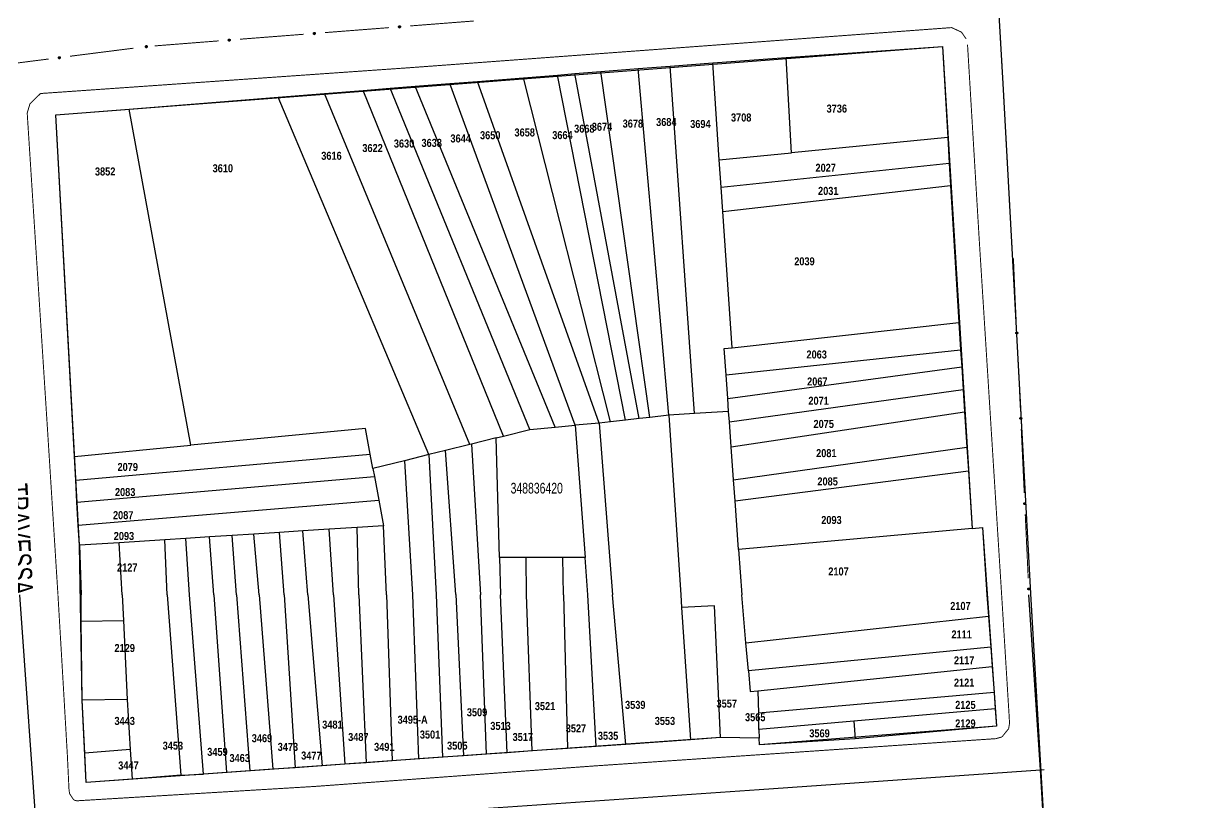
# Model space of a CAD drawing. Extents: x 201676 to 203188, y 4837754 to 4839005.
# Drawn here: x 202963.7 to 203183.5, y 4838706.8 to 4838852.8 of the extents above; entities that cross this region are included whole.
import ezdxf
from ezdxf.enums import TextEntityAlignment as Align

# ---------------------------------------------------------------- set-up
doc = ezdxf.new("R2010")
doc.units = 0
doc.header["$LTSCALE"] = 1.5
doc.header["$MEASUREMENT"] = 0
for name, color, linetype in [('CD-MALHA-LOTES', 40, 'CONTINUOUS'), ('CD_TXT_QUADRA', 7, 'CONTINUOUS'), ('LM-LIM-SETOR-FISCAL', 7, 'CONTINUOUS'), ('RU-QUADRAS', 210, 'CONTINUOUS'), ('SV-EIXO-RUA-PAV', 20, 'CONTINUOUS'), ('SV-RUA-PAVIM-S-GUIA-C-GUIA', 7, 'CONTINUOUS'), ('SV-TXT-RUA-PAV-S-GUIA-C-GUIA', 7, 'CONTINUOUS'), ('Th_NmrPort', 7, 'CONTINUOUS')]:
    doc.layers.add(name, color=color, linetype=linetype)
doc.styles.add('ARIAL', font='ARIAL.TTF')
doc.styles.get("Standard").update_dxf_attribs({"font": 'swisscbo.ttf'})
doc.linetypes.add('Limite', pattern='A,20,-3,[130,ltypeshp.shx,S=6.35,R=0,X=0,Y=0],-3,20', length=46)

msp = doc.modelspace()

# ---------------------------------------------------------------- linework, layer by layer
at = {"layer": 'CD-MALHA-LOTES', "linetype": 'Continuous'}
for p, q in [((202974.55, 4838740.78), (202974.53, 4838745.75)), ((202982.2, 4838745.74), (202982.45, 4838740.92)), ((202990.67, 4838745.73), (202993.18, 4838711.94)), ((202997.45, 4838712.14), (202994.86, 4838745.74)), ((202999.41, 4838745.73), (203001.75, 4838712.45)), ((203003.66, 4838745.74), (203006.14, 4838712.76)), ((203007.89, 4838745.74), (203010.44, 4838713.06)), ((203012.58, 4838745.74), (203014.61, 4838713.36)), ((203017, 4838745.73), (203019.7, 4838713.72)), ((203021.8, 4838745.74), (203023.93, 4838714.01)), ((203026.53, 4838745.73), (203027.95, 4838714.3)), ((203031.71, 4838745.73), (203032.79, 4838714.64)), ((203036.58, 4838745.74), (203037.71, 4838714.99)), ((203041.03, 4838745.74), (203042.2, 4838715.31)), ((203044.72, 4838745.78), (203046.14, 4838715.58)), ((203050.49, 4838715.89), (203049.35, 4838745.74)), ((203054.33, 4838716.16), (203053.1, 4838745.73)), ((203058.99, 4838716.49), (203057.93, 4838745.73)), ((203064.91, 4838745.74), (203065.61, 4838716.96)), ((203071.01, 4838717.35), (203069.46, 4838745.74)), ((203076.55, 4838717.73), (203074.04, 4838745.74)), ((203086.85, 4838745.74), (203087.01, 4838743.34)), ((203099.06, 4838736.78), (203098.27, 4838745.73)), ((203144.18, 4838745.75), (203144.48, 4838741.72)), ((203093.19, 4838743.68), (203087.01, 4838743.34)), ((203087.01, 4838743.34), (203088.65, 4838718.59)), ((203094.3, 4838718.99), (203093.19, 4838743.68)), ((202974.55, 4838740.78), (202982.45, 4838740.92)), ((202974.72, 4838726.01), (202974.55, 4838740.78)), ((202982.45, 4838740.92), (202983.15, 4838726.13)), ((203099.06, 4838736.78), (203144.48, 4838741.72)), ((203144.48, 4838741.72), (203144.91, 4838735.94)), ((203099.52, 4838731.5), (203099.06, 4838736.78)), ((203144.91, 4838735.94), (203099.52, 4838731.5)), ((203144.91, 4838735.94), (203145.17, 4838732.31)), ((203099.52, 4838731.5), (203099.85, 4838727.64)), ((203101.26, 4838727.78), (203145.17, 4838732.31)), ((203145.17, 4838732.31), (203145.53, 4838727.46)), ((203099.85, 4838727.64), (203101.26, 4838727.78)), ((203101.26, 4838727.78), (203101.39, 4838723.59)), ((203145.53, 4838727.46), (203101.39, 4838723.59)), ((203145.53, 4838727.46), (203145.76, 4838724.4)), ((202983.15, 4838726.13), (202974.72, 4838726.01)), ((202975.23, 4838716.11), (202974.72, 4838726.01)), ((202983.15, 4838726.13), (202983.73, 4838716.8)), ((203101.49, 4838720.54), (203101.39, 4838723.59)), ((203145.76, 4838724.4), (203119.3, 4838722.07)), ((203145.76, 4838724.4), (203146, 4838721.11)), ((203119.3, 4838722.07), (203101.49, 4838720.54)), ((203101.49, 4838720.54), (203101.56, 4838718.9)), ((203119.3, 4838722.07), (203119.54, 4838718.75)), ((203146, 4838721.11), (203119.54, 4838718.75)), ((203088.65, 4838718.59), (203076.55, 4838717.73)), ((203094.3, 4838718.99), (203088.65, 4838718.59)), ((203101.56, 4838718.9), (203094.3, 4838718.99)), ((203101.59, 4838717.65), (203101.56, 4838718.9)), ((203119.54, 4838718.75), (203101.59, 4838717.65)), ((202983.73, 4838716.8), (202975.23, 4838716.11)), ((202975.49, 4838710.59), (202975.23, 4838716.11)), ((202983.73, 4838716.8), (202984.07, 4838711.2)), ((203050.49, 4838715.89), (203046.14, 4838715.58)), ((203054.33, 4838716.16), (203050.49, 4838715.89)), ((203058.99, 4838716.49), (203054.33, 4838716.16)), ((203065.61, 4838716.96), (203058.99, 4838716.49)), ((203071.01, 4838717.35), (203065.61, 4838716.96)), ((203076.55, 4838717.73), (203071.01, 4838717.35)), ((203019.7, 4838713.72), (203014.61, 4838713.36)), ((203023.93, 4838714.01), (203019.7, 4838713.72)), ((203027.95, 4838714.3), (203023.93, 4838714.01)), ((203032.79, 4838714.64), (203027.95, 4838714.3)), ((203037.71, 4838714.99), (203032.79, 4838714.64)), ((203042.2, 4838715.31), (203037.71, 4838714.99)), ((203046.14, 4838715.58), (203042.2, 4838715.31)), ((202993.18, 4838711.94), (202984.07, 4838711.2)), ((202993.18, 4838711.94), (202997.45, 4838712.14)), ((203001.75, 4838712.45), (202997.45, 4838712.14)), ((203006.14, 4838712.76), (203001.75, 4838712.45)), ((203010.44, 4838713.06), (203006.14, 4838712.76)), ((203014.61, 4838713.36), (203010.44, 4838713.06)), ((202984.07, 4838711.2), (202975.49, 4838710.59))]:
    msp.add_line(p, q, dxfattribs=at)
at = {"layer": 'CD-MALHA-LOTES', "linetype": 'Continuous', "flags": 128}
for points in [[(203106.62, 4838846.39), (203135.86, 4838848.45)], [(203135.86, 4838848.45), (203136.88, 4838831.41)], [(203092.83, 4838845.41), (203106.62, 4838846.39)], [(203107.62, 4838828.53), (203106.62, 4838846.39)], [(203063.75, 4838843.1), (203066.99, 4838843.36)], [(203066.99, 4838843.36), (203071.88, 4838843.75)], [(203079.06, 4838778.75), (203066.99, 4838843.36)], [(203071.88, 4838843.75), (203078.86, 4838844.3)], [(203081.06, 4838778.97), (203071.88, 4838843.75)], [(203078.86, 4838844.3), (203084.86, 4838844.78)], [(203084.64, 4838779.37), (203078.86, 4838844.3)], [(203084.86, 4838844.78), (203092.83, 4838845.41)], [(203089.44, 4838779.68), (203084.86, 4838844.78)], [(203094.07, 4838827.19), (203092.83, 4838845.41)], [(203037.11, 4838840.99), (203043.6, 4838841.51)], [(203043.6, 4838841.51), (203048.8, 4838841.92)], [(203067.06, 4838777.49), (203043.6, 4838841.51)], [(203048.8, 4838841.92), (203057.39, 4838842.6)], [(203071.6, 4838777.92), (203048.8, 4838841.92)], [(203057.39, 4838842.6), (203063.75, 4838843.1)], [(203073.7, 4838778.15), (203057.39, 4838842.6)], [(203076.48, 4838778.46), (203063.75, 4838843.1)], [(202983.51, 4838836.74), (203011.42, 4838838.95)], [(203011.42, 4838838.95), (203020.09, 4838839.64)], [(203039.69, 4838772), (203011.42, 4838838.95)], [(203020.09, 4838839.64), (203027.37, 4838840.22)], [(203047.33, 4838773.9), (203020.09, 4838839.64)], [(203027.37, 4838840.22), (203032.4, 4838840.62)], [(203053.64, 4838775.46), (203027.37, 4838840.22)], [(203032.4, 4838840.62), (203037.11, 4838840.99)], [(203058.6, 4838776.69), (203032.4, 4838840.62)], [(203063.31, 4838777.13), (203037.11, 4838840.99)], [(202969.78, 4838835.64), (202983.51, 4838836.74)], [(202995.06, 4838773.76), (202983.51, 4838836.74)], [(202973.28, 4838771.65), (202969.78, 4838835.64)], [(203136.88, 4838831.41), (203107.62, 4838828.53)], [(203136.88, 4838831.41), (203137.16, 4838826.58)], [(203094.07, 4838827.19), (203107.62, 4838828.53)], [(203094.42, 4838822.13), (203094.07, 4838827.19)], [(203094.42, 4838822.13), (203137.16, 4838826.58)], [(203137.16, 4838826.58), (203137.41, 4838822.42)], [(203094.73, 4838817.54), (203094.42, 4838822.13)], [(203094.73, 4838817.54), (203137.41, 4838822.42)], [(203137.41, 4838822.42), (203138.94, 4838796.73)], [(203096.47, 4838792.02), (203094.73, 4838817.54)], [(203096.47, 4838792.02), (203138.94, 4838796.73)], [(203138.94, 4838796.73), (203139.27, 4838791.65)], [(203094.98, 4838791.85), (203096.47, 4838792.02)], [(203095.33, 4838786.96), (203094.98, 4838791.85)], [(203095.33, 4838786.96), (203139.27, 4838791.65)], [(203139.27, 4838791.65), (203139.48, 4838788.43)], [(203095.65, 4838782.51), (203139.48, 4838788.43)], [(203139.48, 4838788.43), (203139.75, 4838784.18)], [(203095.65, 4838782.51), (203095.33, 4838786.96)], [(203095.96, 4838778.16), (203139.75, 4838784.18)], [(203139.75, 4838784.18), (203140.02, 4838780.03)], [(203095.82, 4838780.08), (203095.65, 4838782.51)], [(203089.44, 4838779.68), (203084.64, 4838779.37)], [(203095.82, 4838780.08), (203089.44, 4838779.68)], [(203095.96, 4838778.16), (203095.82, 4838780.08)], [(203096.3, 4838773.48), (203140.02, 4838780.03)], [(203140.02, 4838780.03), (203140.45, 4838773.39)], [(203063.31, 4838777.13), (203067.06, 4838777.49)], [(203071.6, 4838777.92), (203067.06, 4838777.49)], [(203067.06, 4838777.49), (203068.93, 4838752.73)], [(203073.7, 4838778.15), (203071.6, 4838777.92)], [(203071.6, 4838777.92), (203074.04, 4838745.74)], [(203076.48, 4838778.46), (203073.7, 4838778.15)], [(203079.06, 4838778.75), (203076.48, 4838778.46)], [(203081.06, 4838778.97), (203079.06, 4838778.75)], [(203084.64, 4838779.37), (203081.06, 4838778.97)], [(203084.64, 4838779.37), (203086.85, 4838745.74)], [(203096.3, 4838773.48), (203095.96, 4838778.16)], [(203027.79, 4838776.92), (202995.06, 4838773.76)], [(203028.69, 4838772.06), (203027.79, 4838776.92)], [(203052.3, 4838775.13), (203047.68, 4838773.98)], [(203052.3, 4838775.13), (203053.64, 4838775.46)], [(203052.91, 4838752.73), (203052.3, 4838775.13)], [(203053.64, 4838775.46), (203058.6, 4838776.69)], [(203058.6, 4838776.69), (203063.31, 4838777.13)], [(202973.28, 4838771.65), (202995.06, 4838773.76)], [(203047.33, 4838773.9), (203042.76, 4838772.76)], [(203047.68, 4838773.98), (203047.33, 4838773.9)], [(203047.68, 4838773.98), (203049.35, 4838745.74)], [(203096.74, 4838767.25), (203096.3, 4838773.48)], [(203096.74, 4838767.25), (203140.45, 4838773.39)], [(203140.45, 4838773.39), (203140.73, 4838768.94)], [(202973.53, 4838767.22), (202973.28, 4838771.65)], [(202973.53, 4838767.22), (203028.69, 4838772.06)], [(203029.19, 4838769.4), (203028.69, 4838772.06)], [(203035.08, 4838770.86), (203029.19, 4838769.4)], [(203039.69, 4838772), (203035.08, 4838770.86)], [(203035.08, 4838770.86), (203036.58, 4838745.74)], [(203042.76, 4838772.76), (203039.69, 4838772)], [(203039.69, 4838772), (203041.03, 4838745.74)], [(203044.72, 4838745.78), (203042.76, 4838772.76)], [(203029.19, 4838769.4), (203029.46, 4838767.93)], [(203097.02, 4838763.33), (203140.73, 4838768.94)], [(203140.73, 4838768.94), (203141.43, 4838758.16)], [(202973.75, 4838763.1), (202973.53, 4838767.22)], [(202973.75, 4838763.1), (203029.46, 4838767.93)], [(203029.46, 4838767.93), (203030.29, 4838763.47)], [(203097.02, 4838763.33), (203096.74, 4838767.25)], [(202973.99, 4838758.77), (202973.75, 4838763.1)], [(202973.99, 4838758.77), (203030.29, 4838763.47)], [(203030.29, 4838763.47), (203031.18, 4838758.68)], [(203097.68, 4838754.22), (203097.02, 4838763.33)], [(202974.2, 4838755.02), (202973.99, 4838758.77)], [(203016.04, 4838757.71), (203011.71, 4838757.43)], [(203020.99, 4838758.03), (203016.04, 4838757.71)], [(203017, 4838745.73), (203016.04, 4838757.71)], [(203026.24, 4838758.36), (203020.99, 4838758.03)], [(203021.8, 4838745.74), (203020.99, 4838758.03)], [(203031.18, 4838758.68), (203026.24, 4838758.36)], [(203026.53, 4838745.73), (203026.24, 4838758.36)], [(203031.71, 4838745.73), (203031.18, 4838758.68)], [(203141.43, 4838758.16), (203097.68, 4838754.22)], [(203141.43, 4838758.16), (203143.38, 4838758.36)], [(203143.38, 4838758.36), (203144.18, 4838745.75)], [(202981.66, 4838755.5), (202974.2, 4838755.02)], [(202990.19, 4838756.04), (202981.66, 4838755.5)], [(202982.2, 4838745.74), (202981.66, 4838755.5)], [(202994.15, 4838756.3), (202990.19, 4838756.04)], [(202990.67, 4838745.73), (202990.19, 4838756.04)], [(202998.6, 4838756.59), (202994.15, 4838756.3)], [(202994.86, 4838745.74), (202994.15, 4838756.3)], [(203002.83, 4838756.86), (202998.6, 4838756.59)], [(202999.41, 4838745.73), (202998.6, 4838756.59)], [(203006.87, 4838757.12), (203002.83, 4838756.86)], [(203003.66, 4838745.74), (203002.83, 4838756.86)], [(203011.71, 4838757.43), (203006.87, 4838757.12)], [(203007.89, 4838745.74), (203006.87, 4838757.12)], [(203012.58, 4838745.74), (203011.71, 4838757.43)], [(202974.2, 4838755.02), (202974.53, 4838745.75)], [(203097.68, 4838754.22), (203098.27, 4838745.73)], [(203057.89, 4838752.73), (203052.91, 4838752.73)], [(203052.91, 4838752.73), (203053.1, 4838745.73)], [(203057.93, 4838745.73), (203057.89, 4838752.73)], [(203064.75, 4838752.73), (203057.89, 4838752.73)], [(203064.91, 4838745.74), (203064.75, 4838752.73)], [(203068.93, 4838752.73), (203064.75, 4838752.73)], [(203069.46, 4838745.74), (203068.93, 4838752.73)]]:
    msp.add_lwpolyline(points, dxfattribs=at)
at = {"layer": 'LM-LIM-SETOR-FISCAL', "linetype": 'Limite', "ltscale": 0.1}
msp.add_lwpolyline([(203183.34, 4838302.84, 0.25, 0.25, 0), (203180.94, 4838327.88, 0.25, 0.25, 0), (203179.01, 4838373.61, 0.25, 0.25, 0), (203177.69, 4838393.34, 0.25, 0.25, 0), (203167.5, 4838509.94, 0.25, 0.25, 0), (203160.24, 4838615.27, 0.25, 0.25, 0), (203158.31, 4838638.38, 0.25, 0.25, 0), (203156.83, 4838669.62, 0.25, 0.25, 0), (203152.43, 4838745.37, 0.25, 0.25, 0), (203149.12, 4838806.64, 0.25, 0.25, 0), (203147.22, 4838841.4, 0.25, 0.25, 0), (203146.26, 4838857.95, 0.25, 0.25, 0), (203141.75, 4838939.59, 0.25, 0.25, 0), (203141.45, 4838947.8, 0.25, 0.25, 0), (203138.51, 4839004.69, 0.25, 0.25, 0), (203068.23, 4839000.34, 0.25, 0.25, 0), (203012.77, 4838996.88, 0.25, 0.25, 0), (202985.23, 4838994.8, 0.25, 0.25, 0), (202948.48, 4838991.33, 0.25, 0.25, 0), (202848.68, 4838990.25, 0.25, 0.25, 0), (202769, 4838988.92, 0.25, 0.25, 0), (202703.79, 4838990.29, 0.25, 0.25, 0), (202671.56, 4838990.98, 0.25, 0.25, 0), (202579.77, 4838990.52, 0.25, 0.25, 0)], format="xyseb", dxfattribs=at)
at = {"layer": 'RU-QUADRAS', "color": 6, "linetype": 'Continuous'}
msp.add_lwpolyline([(202969.78, 4838835.64), (203135.86, 4838848.45), (203141.43, 4838758.16), (203143.38, 4838758.36), (203146, 4838721.11), (203101.59, 4838717.65), (203101.56, 4838718.9), (203094.3, 4838718.99), (202975.49, 4838710.59), (202974.72, 4838726.01), (202974.2, 4838755.02)], close=True, dxfattribs=at)
at = {"layer": 'SV-EIXO-RUA-PAV', "const_width": 0.18}
for points in [[(203020.22, 4838851.05), (203032.18, 4838851.98)], [(203036.17, 4838852.3), (203048.14, 4838853.23)], [(203004.27, 4838849.81), (203016.23, 4838850.74)], [(202972.44, 4838846.62), (202984.34, 4838848.13)], [(202988.32, 4838848.56), (203000.28, 4838849.5)], [(202956.6, 4838844.6), (202968.47, 4838846.11)], [(203149.17, 4838808.77), (203149.47, 4838801.77)], [(203149.47, 4838801.77), (203149.48, 4838801.53)], [(203149.48, 4838801.53), (203149.7, 4838796.78)], [(203149.89, 4838792.78), (203150.45, 4838780.8)], [(203150.63, 4838776.8), (203151.19, 4838764.81)], [(203151.38, 4838760.82), (203151.94, 4838748.83)]]:
    msp.add_lwpolyline(points, dxfattribs=at)
at = {"layer": 'SV-EIXO-RUA-PAV'}
for points in [[(203034.03, 4838852.24), (203034.06, 4838852.28), (203034.09, 4838852.3), (203034.13, 4838852.32), (203034.16, 4838852.32), (203034.2, 4838852.32), (203034.23, 4838852.31), (203034.27, 4838852.29), (203034.31, 4838852.26), (203034.33, 4838852.23), (203034.35, 4838852.19), (203034.35, 4838852.16), (203034.35, 4838852.12), (203034.34, 4838852.09), (203034.32, 4838852.05), (203034.29, 4838852.01), (203034.26, 4838851.99), (203034.22, 4838851.97), (203034.19, 4838851.97), (203034.15, 4838851.97), (203034.12, 4838851.98), (203034.08, 4838851.99), (203034.04, 4838852.03), (203034.02, 4838852.06), (203034.01, 4838852.09), (203034, 4838852.13), (203034, 4838852.17), (203034.01, 4838852.2), (203034.03, 4838852.24)], [(203002.12, 4838849.75), (203002.16, 4838849.79), (203002.19, 4838849.81), (203002.22, 4838849.83), (203002.26, 4838849.83), (203002.29, 4838849.83), (203002.33, 4838849.82), (203002.37, 4838849.8), (203002.4, 4838849.77), (203002.43, 4838849.74), (203002.44, 4838849.7), (203002.45, 4838849.67), (203002.45, 4838849.63), (203002.44, 4838849.6), (203002.42, 4838849.56), (203002.39, 4838849.52), (203002.36, 4838849.5), (203002.32, 4838849.48), (203002.29, 4838849.48), (203002.25, 4838849.48), (203002.21, 4838849.49), (203002.18, 4838849.51), (203002.14, 4838849.54), (203002.11, 4838849.57), (203002.1, 4838849.61), (203002.1, 4838849.64), (203002.1, 4838849.68), (203002.1, 4838849.71), (203002.12, 4838849.75)], [(203018.08, 4838850.99), (203018.11, 4838851.03), (203018.14, 4838851.06), (203018.18, 4838851.07), (203018.21, 4838851.08), (203018.25, 4838851.07), (203018.28, 4838851.07), (203018.32, 4838851.05), (203018.36, 4838851.02), (203018.38, 4838850.98), (203018.4, 4838850.95), (203018.4, 4838850.91), (203018.4, 4838850.88), (203018.39, 4838850.84), (203018.37, 4838850.8), (203018.34, 4838850.77), (203018.31, 4838850.74), (203018.27, 4838850.73), (203018.24, 4838850.72), (203018.2, 4838850.72), (203018.17, 4838850.73), (203018.13, 4838850.75), (203018.09, 4838850.78), (203018.07, 4838850.82), (203018.05, 4838850.85), (203018.05, 4838850.89), (203018.05, 4838850.92), (203018.06, 4838850.96), (203018.08, 4838850.99)], [(202986.6, 4838848.54), (202986.63, 4838848.58), (202986.66, 4838848.6), (202986.7, 4838848.62), (202986.73, 4838848.62), (202986.77, 4838848.62), (202986.8, 4838848.61), (202986.84, 4838848.59), (202986.88, 4838848.56), (202986.9, 4838848.53), (202986.92, 4838848.49), (202986.92, 4838848.46), (202986.92, 4838848.42), (202986.91, 4838848.39), (202986.9, 4838848.35), (202986.86, 4838848.31), (202986.83, 4838848.29), (202986.8, 4838848.27), (202986.76, 4838848.27), (202986.72, 4838848.27), (202986.69, 4838848.28), (202986.65, 4838848.29), (202986.61, 4838848.33), (202986.59, 4838848.36), (202986.58, 4838848.39), (202986.57, 4838848.43), (202986.57, 4838848.46), (202986.58, 4838848.5), (202986.6, 4838848.54)], [(202970.3, 4838846.46), (202970.33, 4838846.49), (202970.36, 4838846.52), (202970.4, 4838846.54), (202970.43, 4838846.54), (202970.46, 4838846.54), (202970.5, 4838846.54), (202970.54, 4838846.52), (202970.58, 4838846.49), (202970.6, 4838846.46), (202970.62, 4838846.42), (202970.63, 4838846.39), (202970.63, 4838846.36), (202970.62, 4838846.32), (202970.6, 4838846.28), (202970.57, 4838846.24), (202970.54, 4838846.21), (202970.51, 4838846.2), (202970.47, 4838846.19), (202970.44, 4838846.19), (202970.4, 4838846.2), (202970.36, 4838846.21), (202970.32, 4838846.24), (202970.3, 4838846.28), (202970.28, 4838846.31), (202970.28, 4838846.35), (202970.28, 4838846.38), (202970.28, 4838846.42), (202970.3, 4838846.46)], [(203149.9, 4838794.93), (203149.93, 4838794.9), (203149.96, 4838794.86), (203149.97, 4838794.83), (203149.97, 4838794.79), (203149.97, 4838794.76), (203149.96, 4838794.72), (203149.95, 4838794.69), (203149.91, 4838794.65), (203149.87, 4838794.63), (203149.84, 4838794.61), (203149.81, 4838794.61), (203149.77, 4838794.61), (203149.73, 4838794.62), (203149.7, 4838794.64), (203149.66, 4838794.67), (203149.64, 4838794.71), (203149.63, 4838794.74), (203149.62, 4838794.78), (203149.62, 4838794.81), (203149.63, 4838794.85), (203149.65, 4838794.88), (203149.69, 4838794.92), (203149.72, 4838794.94), (203149.75, 4838794.96), (203149.79, 4838794.96), (203149.82, 4838794.96), (203149.86, 4838794.95), (203149.9, 4838794.93)], [(203150.64, 4838778.95), (203150.68, 4838778.91), (203150.7, 4838778.88), (203150.72, 4838778.84), (203150.72, 4838778.81), (203150.72, 4838778.77), (203150.71, 4838778.74), (203150.69, 4838778.7), (203150.66, 4838778.67), (203150.62, 4838778.64), (203150.59, 4838778.63), (203150.55, 4838778.62), (203150.52, 4838778.63), (203150.48, 4838778.64), (203150.44, 4838778.66), (203150.41, 4838778.69), (203150.38, 4838778.72), (203150.37, 4838778.76), (203150.37, 4838778.79), (203150.37, 4838778.83), (203150.38, 4838778.86), (203150.4, 4838778.9), (203150.43, 4838778.94), (203150.46, 4838778.96), (203150.5, 4838778.97), (203150.53, 4838778.98), (203150.57, 4838778.98), (203150.61, 4838778.97), (203150.64, 4838778.95)], [(203151.39, 4838762.96), (203151.42, 4838762.93), (203151.45, 4838762.9), (203151.46, 4838762.86), (203151.46, 4838762.83), (203151.46, 4838762.79), (203151.45, 4838762.76), (203151.43, 4838762.72), (203151.4, 4838762.68), (203151.36, 4838762.66), (203151.33, 4838762.65), (203151.3, 4838762.64), (203151.26, 4838762.64), (203151.22, 4838762.65), (203151.19, 4838762.67), (203151.15, 4838762.71), (203151.13, 4838762.74), (203151.12, 4838762.78), (203151.11, 4838762.81), (203151.11, 4838762.85), (203151.12, 4838762.88), (203151.14, 4838762.92), (203151.18, 4838762.95), (203151.21, 4838762.98), (203151.24, 4838762.99), (203151.28, 4838762.99), (203151.31, 4838762.99), (203151.35, 4838762.99), (203151.39, 4838762.96)], [(203152.13, 4838746.98), (203152.17, 4838746.95), (203152.19, 4838746.91), (203152.21, 4838746.88), (203152.21, 4838746.84), (203152.21, 4838746.81), (203152.2, 4838746.77), (203152.18, 4838746.74), (203152.15, 4838746.7), (203152.11, 4838746.68), (203152.08, 4838746.66), (203152.04, 4838746.66), (203152.01, 4838746.66), (203151.97, 4838746.67), (203151.93, 4838746.69), (203151.9, 4838746.72), (203151.87, 4838746.76), (203151.86, 4838746.79), (203151.86, 4838746.83), (203151.86, 4838746.86), (203151.87, 4838746.9), (203151.89, 4838746.94), (203151.92, 4838746.97), (203151.95, 4838747), (203151.99, 4838747.01), (203152.02, 4838747.01), (203152.06, 4838747.01), (203152.1, 4838747), (203152.13, 4838746.98)]]:
    msp.add_lwpolyline(points, close=True, dxfattribs=at)
for points in [[(203034, 4838852.17), (203034.33, 4838852.23)], [(203034, 4838852.15), (203034.33, 4838852.21)], [(203034, 4838852.13), (203034.35, 4838852.19)], [(203034.01, 4838852.2), (203034.31, 4838852.26)], [(203034.01, 4838852.18), (203034.32, 4838852.24)], [(203034.01, 4838852.11), (203034.35, 4838852.17)], [(203034.01, 4838852.09), (203034.35, 4838852.16)], [(203034.02, 4838852.22), (203034.29, 4838852.28)], [(203034.02, 4838852.08), (203034.35, 4838852.14)], [(203034.02, 4838852.06), (203034.35, 4838852.12)], [(203034.03, 4838852.24), (203034.27, 4838852.29)], [(203034.03, 4838852.04), (203034.34, 4838852.1)], [(203034.04, 4838852.26), (203034.24, 4838852.3)], [(203034.04, 4838852.03), (203034.34, 4838852.09)], [(203034.06, 4838852.28), (203034.23, 4838852.31)], [(203034.07, 4838852.01), (203034.33, 4838852.07)], [(203034.08, 4838852.29), (203034.21, 4838852.31)], [(203034.08, 4838851.99), (203034.32, 4838852.05)], [(203034.09, 4838852.3), (203034.2, 4838852.32)], [(203034.1, 4838851.99), (203034.3, 4838852.03)], [(203002.16, 4838849.79), (203002.33, 4838849.82)], [(203002.17, 4838849.8), (203002.3, 4838849.82)], [(203002.19, 4838849.81), (203002.29, 4838849.83)], [(203018.05, 4838850.92), (203018.38, 4838850.98)], [(203018.05, 4838850.9), (203018.38, 4838850.97)], [(203018.05, 4838850.89), (203018.4, 4838850.95)], [(203018.05, 4838850.87), (203018.4, 4838850.93)], [(203018.05, 4838850.85), (203018.4, 4838850.91)], [(203018.06, 4838850.96), (203018.36, 4838851.02)], [(203018.06, 4838850.94), (203018.36, 4838851)], [(203018.06, 4838850.83), (203018.4, 4838850.89)], [(203018.07, 4838850.97), (203018.33, 4838851.03)], [(203018.07, 4838850.82), (203018.4, 4838850.88)], [(203018.08, 4838850.99), (203018.32, 4838851.05)], [(203018.08, 4838850.8), (203018.39, 4838850.86)], [(203018.09, 4838851.01), (203018.29, 4838851.06)], [(203018.09, 4838850.78), (203018.39, 4838850.84)], [(203018.11, 4838851.03), (203018.28, 4838851.07)], [(203018.11, 4838850.77), (203018.38, 4838850.82)], [(203018.13, 4838851.05), (203018.25, 4838851.07)], [(203018.13, 4838850.75), (203018.37, 4838850.8)], [(203018.14, 4838851.06), (203018.25, 4838851.07)], [(203018.15, 4838850.74), (203018.35, 4838850.78)], [(203018.17, 4838850.73), (203018.34, 4838850.77)], [(203018.19, 4838850.73), (203018.32, 4838850.75)], [(203018.2, 4838850.72), (203018.31, 4838850.74)], [(203034.12, 4838851.98), (203034.29, 4838852.01)], [(203034.14, 4838851.97), (203034.27, 4838852)], [(203034.15, 4838851.97), (203034.26, 4838851.99)], [(202986.57, 4838848.46), (202986.9, 4838848.53)], [(202986.57, 4838848.43), (202986.92, 4838848.49)], [(202986.58, 4838848.5), (202986.88, 4838848.56)], [(202986.58, 4838848.48), (202986.89, 4838848.54)], [(202986.58, 4838848.45), (202986.91, 4838848.51)], [(202986.58, 4838848.41), (202986.92, 4838848.47)], [(202986.58, 4838848.39), (202986.92, 4838848.46)], [(202986.59, 4838848.52), (202986.86, 4838848.58)], [(202986.59, 4838848.38), (202986.92, 4838848.44)], [(202986.59, 4838848.36), (202986.92, 4838848.42)], [(202986.6, 4838848.54), (202986.84, 4838848.59)], [(202986.6, 4838848.34), (202986.91, 4838848.4)], [(202986.61, 4838848.33), (202986.91, 4838848.39)], [(202986.62, 4838848.56), (202986.82, 4838848.6)], [(202986.63, 4838848.58), (202986.8, 4838848.61)], [(202986.64, 4838848.31), (202986.9, 4838848.37)], [(202986.65, 4838848.59), (202986.78, 4838848.61)], [(202986.65, 4838848.29), (202986.9, 4838848.35)], [(202986.66, 4838848.6), (202986.77, 4838848.62)], [(202986.68, 4838848.29), (202986.87, 4838848.33)], [(202986.69, 4838848.28), (202986.86, 4838848.31)], [(202986.71, 4838848.27), (202986.84, 4838848.3)], [(202986.72, 4838848.27), (202986.83, 4838848.29)], [(203002.1, 4838849.71), (203002.4, 4838849.77)], [(203002.1, 4838849.68), (203002.43, 4838849.74)], [(203002.1, 4838849.66), (203002.43, 4838849.72)], [(203002.1, 4838849.64), (203002.44, 4838849.7)], [(203002.1, 4838849.62), (203002.45, 4838849.68)], [(203002.1, 4838849.61), (203002.45, 4838849.67)], [(203002.11, 4838849.73), (203002.38, 4838849.79)], [(203002.11, 4838849.69), (203002.41, 4838849.76)], [(203002.11, 4838849.59), (203002.45, 4838849.65)], [(203002.11, 4838849.57), (203002.45, 4838849.63)], [(203002.12, 4838849.75), (203002.37, 4838849.8)], [(203002.13, 4838849.55), (203002.44, 4838849.61)], [(203002.14, 4838849.77), (203002.34, 4838849.81)], [(203002.14, 4838849.54), (203002.44, 4838849.6)], [(203002.16, 4838849.52), (203002.43, 4838849.58)], [(203002.18, 4838849.51), (203002.42, 4838849.56)], [(203002.2, 4838849.5), (203002.4, 4838849.54)], [(203002.21, 4838849.49), (203002.39, 4838849.52)], [(203002.24, 4838849.48), (203002.37, 4838849.51)], [(203002.25, 4838849.48), (203002.36, 4838849.5)], [(202970.28, 4838846.42), (202970.58, 4838846.49)], [(202970.28, 4838846.4), (202970.59, 4838846.48)], [(202970.28, 4838846.38), (202970.6, 4838846.46)], [(202970.28, 4838846.36), (202970.61, 4838846.44)], [(202970.28, 4838846.35), (202970.62, 4838846.42)], [(202970.28, 4838846.33), (202970.62, 4838846.4)], [(202970.28, 4838846.31), (202970.63, 4838846.39)], [(202970.29, 4838846.43), (202970.55, 4838846.51)], [(202970.29, 4838846.29), (202970.63, 4838846.37)], [(202970.3, 4838846.46), (202970.54, 4838846.52)], [(202970.3, 4838846.28), (202970.63, 4838846.36)], [(202970.31, 4838846.48), (202970.51, 4838846.53)], [(202970.31, 4838846.26), (202970.62, 4838846.33)], [(202970.32, 4838846.24), (202970.62, 4838846.32)], [(202970.33, 4838846.49), (202970.5, 4838846.54)], [(202970.35, 4838846.51), (202970.47, 4838846.54)], [(202970.35, 4838846.23), (202970.61, 4838846.3)], [(202970.36, 4838846.52), (202970.46, 4838846.54)], [(202970.36, 4838846.21), (202970.6, 4838846.28)], [(202970.39, 4838846.21), (202970.58, 4838846.26)], [(202970.4, 4838846.2), (202970.57, 4838846.24)], [(202970.42, 4838846.2), (202970.55, 4838846.23)], [(202970.44, 4838846.19), (202970.54, 4838846.21)], [(203149.65, 4838794.88), (203149.7, 4838794.64)], [(203149.67, 4838794.9), (203149.72, 4838794.63)], [(203149.69, 4838794.92), (203149.73, 4838794.62)], [(203149.7, 4838794.93), (203149.75, 4838794.62)], [(203149.72, 4838794.94), (203149.77, 4838794.61)], [(203149.74, 4838794.95), (203149.79, 4838794.61)], [(203149.75, 4838794.96), (203149.81, 4838794.61)], [(203149.77, 4838794.96), (203149.82, 4838794.61)], [(203149.79, 4838794.96), (203149.84, 4838794.61)], [(203149.81, 4838794.96), (203149.86, 4838794.62)], [(203149.82, 4838794.96), (203149.87, 4838794.63)], [(203149.84, 4838794.95), (203149.89, 4838794.64)], [(203149.86, 4838794.95), (203149.91, 4838794.65)], [(203149.88, 4838794.94), (203149.93, 4838794.67)], [(203149.9, 4838794.93), (203149.95, 4838794.69)], [(203149.92, 4838794.91), (203149.95, 4838794.71)], [(203149.93, 4838794.9), (203149.96, 4838794.72)], [(203149.62, 4838794.81), (203149.64, 4838794.71)], [(203149.63, 4838794.85), (203149.66, 4838794.67)], [(203149.63, 4838794.83), (203149.65, 4838794.7)], [(203149.64, 4838794.86), (203149.68, 4838794.66)], [(203149.95, 4838794.88), (203149.97, 4838794.75)], [(203149.96, 4838794.86), (203149.97, 4838794.76)], [(203150.37, 4838778.84), (203150.39, 4838778.71)], [(203150.37, 4838778.83), (203150.38, 4838778.72)], [(203150.38, 4838778.86), (203150.41, 4838778.69)], [(203150.39, 4838778.88), (203150.42, 4838778.68)], [(203150.4, 4838778.9), (203150.44, 4838778.66)], [(203150.42, 4838778.92), (203150.46, 4838778.65)], [(203150.43, 4838778.94), (203150.48, 4838778.64)], [(203150.45, 4838778.95), (203150.5, 4838778.64)], [(203150.46, 4838778.96), (203150.52, 4838778.63)], [(203150.48, 4838778.96), (203150.53, 4838778.63)], [(203150.5, 4838778.97), (203150.55, 4838778.62)], [(203150.52, 4838778.97), (203150.57, 4838778.63)], [(203150.53, 4838778.98), (203150.59, 4838778.63)], [(203150.55, 4838778.97), (203150.6, 4838778.64)], [(203150.57, 4838778.98), (203150.62, 4838778.64)], [(203150.59, 4838778.97), (203150.64, 4838778.66)], [(203150.61, 4838778.97), (203150.66, 4838778.67)], [(203150.62, 4838778.96), (203150.67, 4838778.69)], [(203150.64, 4838778.95), (203150.69, 4838778.7)], [(203150.66, 4838778.93), (203150.7, 4838778.73)], [(203150.68, 4838778.91), (203150.71, 4838778.74)], [(203150.69, 4838778.89), (203150.71, 4838778.77)], [(203150.7, 4838778.88), (203150.72, 4838778.77)], [(203151.11, 4838762.85), (203151.13, 4838762.74)], [(203151.12, 4838762.88), (203151.15, 4838762.71)], [(203151.12, 4838762.86), (203151.14, 4838762.73)], [(203151.13, 4838762.9), (203151.17, 4838762.7)], [(203151.14, 4838762.92), (203151.19, 4838762.67)], [(203151.16, 4838762.93), (203151.21, 4838762.67)], [(203151.18, 4838762.95), (203151.22, 4838762.65)], [(203151.19, 4838762.96), (203151.24, 4838762.65)], [(203151.21, 4838762.98), (203151.26, 4838762.64)], [(203151.23, 4838762.98), (203151.28, 4838762.65)], [(203151.24, 4838762.99), (203151.3, 4838762.64)], [(203151.26, 4838762.99), (203151.31, 4838762.65)], [(203151.28, 4838762.99), (203151.33, 4838762.65)], [(203151.3, 4838762.99), (203151.35, 4838762.66)], [(203151.31, 4838762.99), (203151.36, 4838762.66)], [(203151.33, 4838762.99), (203151.38, 4838762.68)], [(203151.35, 4838762.99), (203151.4, 4838762.68)], [(203151.37, 4838762.97), (203151.42, 4838762.7)], [(203151.39, 4838762.96), (203151.43, 4838762.72)], [(203151.41, 4838762.95), (203151.44, 4838762.75)], [(203151.42, 4838762.93), (203151.45, 4838762.76)], [(203151.44, 4838762.91), (203151.46, 4838762.78)], [(203151.45, 4838762.9), (203151.46, 4838762.79)], [(203151.86, 4838746.88), (203151.88, 4838746.75)], [(203151.86, 4838746.86), (203151.87, 4838746.76)], [(203151.87, 4838746.9), (203151.9, 4838746.72)], [(203151.88, 4838746.91), (203151.91, 4838746.71)], [(203151.89, 4838746.94), (203151.93, 4838746.69)], [(203151.9, 4838746.95), (203151.95, 4838746.68)], [(203151.92, 4838746.97), (203151.97, 4838746.67)], [(203151.94, 4838746.98), (203151.99, 4838746.67)], [(203151.95, 4838747), (203152.01, 4838746.66)], [(203151.97, 4838747), (203152.02, 4838746.66)], [(203151.99, 4838747.01), (203152.04, 4838746.66)], [(203152.01, 4838747.01), (203152.05, 4838746.66)], [(203152.02, 4838747.01), (203152.08, 4838746.66)], [(203152.04, 4838747.01), (203152.09, 4838746.68)], [(203152.06, 4838747.01), (203152.11, 4838746.68)], [(203152.08, 4838747), (203152.13, 4838746.69)], [(203152.1, 4838747), (203152.15, 4838746.7)], [(203152.11, 4838746.99), (203152.16, 4838746.72)], [(203152.13, 4838746.98), (203152.18, 4838746.74)], [(203152.15, 4838746.96), (203152.19, 4838746.76)], [(203152.17, 4838746.95), (203152.2, 4838746.77)], [(203152.18, 4838746.93), (203152.2, 4838746.8)], [(203152.19, 4838746.91), (203152.21, 4838746.81)], [(202963.01, 4838745.73), (202966.43, 4838697.39), (202972.63, 4838574.26), (202977.19, 4838514.63), (202982.2, 4838436.59), (202987.93, 4838354.26), (202991.48, 4838305.95)], [(203161.94, 4838582.73), (203154.26, 4838712.99), (203152.08, 4838745.73)], [(202318.41, 4838649.42), (202321.64, 4838649.45), (202487.72, 4838663.1), (202605.04, 4838673.59), (202716.03, 4838681.01), (202761.88, 4838683.34), (202785.75, 4838684.36), (202871.72, 4838690.21), (202966.43, 4838697.39), (203032.73, 4838704.52), (203101.57, 4838709.29), (203154.26, 4838712.99), (203154.95, 4838713.05)]]:
    msp.add_lwpolyline(points, dxfattribs=at)
at = {"layer": 'SV-RUA-PAVIM-S-GUIA-C-GUIA', "const_width": 0.18}
for points in [[(203036.27, 4838844.49), (203137.6, 4838851.99)], [(203137.6, 4838851.99), (203139.43, 4838851.14), (203140.31, 4838849.87)], [(203140.57, 4838848.8), (203142.77, 4838812.12)], [(202966.92, 4838839.64), (203036.27, 4838844.49)], [(202964.43, 4838835.99), (202964.94, 4838837.69), (202966.92, 4838839.64)], [(202968.25, 4838776.45), (202964.43, 4838835.99)], [(203142.77, 4838812.12), (203146.96, 4838745.73)], [(202970.19, 4838745.75), (202968.25, 4838776.45)], [(202970.19, 4838745.73), (202971.18, 4838728.99)], [(203148.39, 4838722.63), (203146.96, 4838745.73)], [(202971.18, 4838728.99), (202971.95, 4838715.76)], [(203148.43, 4838721.62), (203148.39, 4838722.63)], [(203147.02, 4838719.12), (203148.27, 4838720.67)], [(203148.27, 4838720.67), (203148.43, 4838721.62)], [(203070.53, 4838713.68), (203145.88, 4838718.8)], [(203145.88, 4838718.8), (203147.02, 4838719.12)], [(202971.95, 4838715.76), (202972.26, 4838709.3)], [(203018.3, 4838709.85), (203070.53, 4838713.68)], [(202972.26, 4838709.3), (202972.37, 4838708.5)], [(202973.75, 4838707.16), (203018.3, 4838709.85)], [(202972.37, 4838708.5), (202972.96, 4838707.6)], [(202972.96, 4838707.6), (202973.26, 4838707.26)], [(202973.26, 4838707.26), (202973.75, 4838707.16)]]:
    msp.add_lwpolyline(points, dxfattribs=at)

# ---------------------------------------------------------------- texts
at = {"layer": 'CD_TXT_QUADRA', "style": 'ARIAL', "width": 0.7}
msp.add_text('348836420', height=2, dxfattribs=at).set_placement((203054.98, 4838764.72))
at = {"layer": 'SV-TXT-RUA-PAV-S-GUIA-C-GUIA', "style": 'ARIAL', "width": 0.7}
msp.add_text('TRAVESSA', height=4, rotation=273, dxfattribs=at).set_placement((202960.47, 4838766.52))
at = {"layer": 'Th_NmrPort', "color": 1}
for s, p in [('3736', (203114.17, 4838836.82)), ('3678', (203075.97, 4838834.01)), ('3684', (203082.24, 4838834.3)), ('3694', (203088.62, 4838833.94)), ('3708', (203096.26, 4838835.15)), ('3650', (203049.25, 4838831.83)), ('3658', (203055.71, 4838832.35)), ('3664', (203062.78, 4838831.85)), ('3668', (203066.88, 4838833.06)), ('3674', (203070.19, 4838833.41)), ('3622', (203027.21, 4838829.43)), ('3630', (203033.11, 4838830.27)), ('3638', (203038.29, 4838830.39)), ('3644', (203043.71, 4838831.23)), ('3616', (203019.51, 4838827.98)), ('3852', (202977.12, 4838825.04)), ('3610', (202999.16, 4838825.64)), ('2027', (203112.09, 4838825.73)), ('2031', (203112.57, 4838821.4)), ('2039', (203108.11, 4838808.21)), ('2063', (203110.4, 4838790.76)), ('2067', (203110.52, 4838785.7)), ('2071', (203110.76, 4838782.09)), ('2075', (203111.72, 4838777.75)), ('2081', (203112.21, 4838772.28)), ('2079', (202981.35, 4838769.69)), ('2085', (203112.45, 4838766.98)), ('2083', (202980.87, 4838764.99)), ('2087', (202980.5, 4838760.66)), ('2093', (203113.17, 4838759.76)), ('2093', (202980.64, 4838756.76)), ('2127', (202981.26, 4838750.86)), ('2107', (203114.49, 4838750.12)), ('2107', (203137.33, 4838743.66)), ('2111', (203137.56, 4838738.33)), ('2129', (202980.78, 4838735.78)), ('2117', (203138.02, 4838733.47)), ('2121', (203138.02, 4838729.3)), ('3521', (203059.52, 4838724.9)), ('3539', (203076.42, 4838725.13)), ('3557', (203093.56, 4838725.36)), ('2125', (203138.26, 4838725.13)), ('3443', (202980.78, 4838722.12)), ('3495-A', (203033.81, 4838722.35)), ('3509', (203046.78, 4838723.74)), ('3553', (203081.98, 4838722.12)), ('3565', (203098.89, 4838722.82)), ('2129', (203138.26, 4838721.66)), ('3481', (203019.69, 4838721.43)), ('3501', (203037.98, 4838719.57)), ('3513', (203051.18, 4838721.19)), ('3527', (203065.31, 4838720.73)), ('3569', (203110.93, 4838719.8)), ('3453', (202989.81, 4838717.49)), ('3469', (203006.49, 4838718.88)), ('3473', (203011.35, 4838717.26)), ('3487', (203024.55, 4838719.11)), ('3491', (203029.41, 4838717.26)), ('3505', (203043.08, 4838717.49)), ('3517', (203055.35, 4838719.11)), ('3535', (203071.33, 4838719.34)), ('3459', (202998.15, 4838716.33)), ('3463', (203002.32, 4838715.17)), ('3477', (203015.75, 4838715.64)), ('3447', (202981.48, 4838713.78))]:
    msp.add_text(s, height=1.5, dxfattribs=at).set_placement(p, align=Align.MIDDLE_LEFT)

doc.saveas('drawing.dxf')
